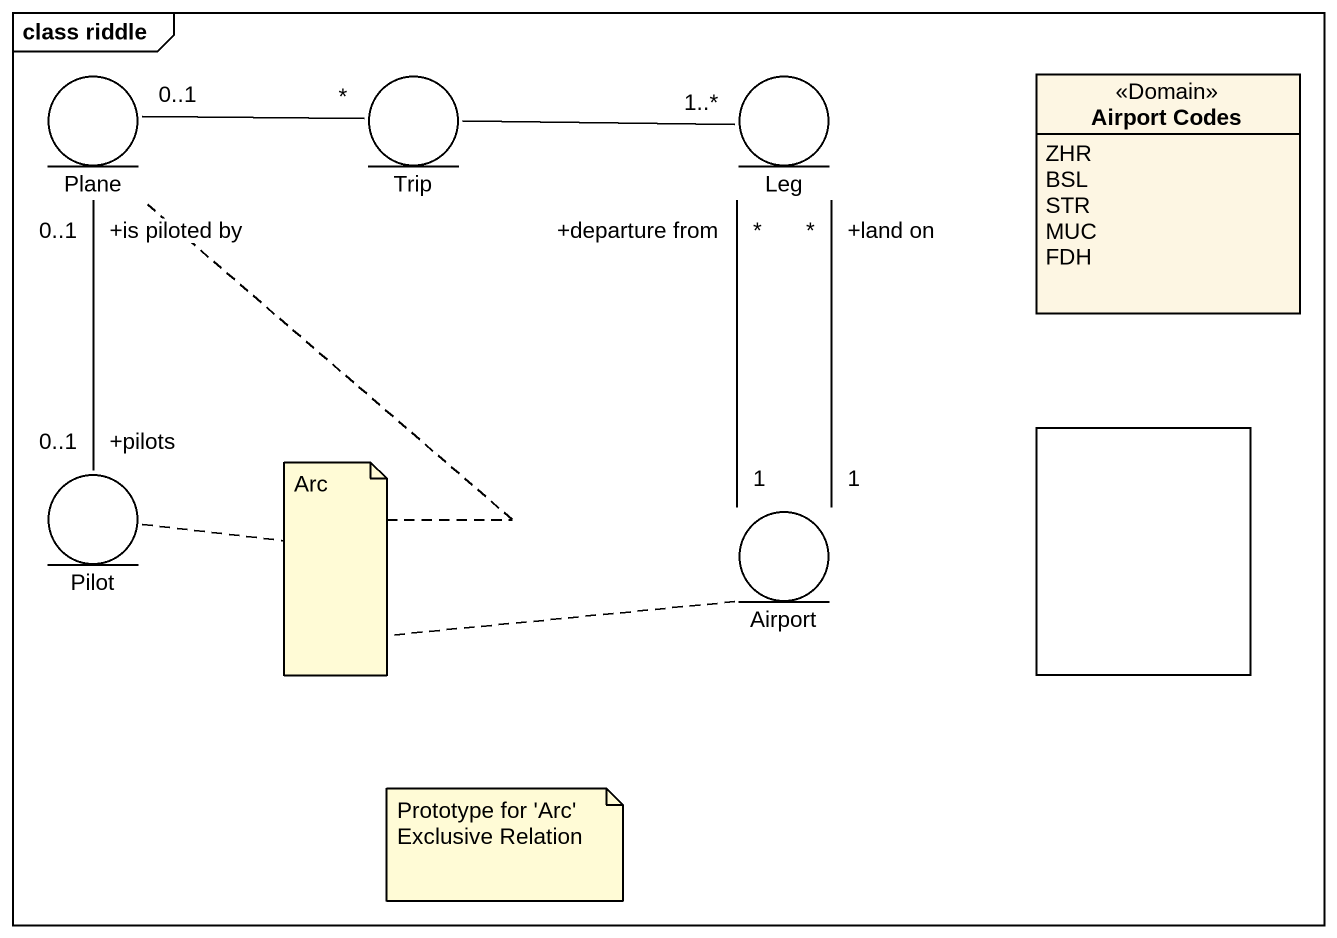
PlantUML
@startuml
mainframe class riddle
allowmixing
hide circle
hide empty members
entity Plane
entity Trip
entity Leg
enum "Airport Codes" as Airport_Codes <<Domain>> {
  ZHR
  BSL
  STR
  MUC
  FDH
}
entity Pilot
rectangle " " as rectangle1
entity Airport
Plane "0..1" -right- "*" Trip
Plane "+is piloted by\n0..1" -- "+pilots\n0..1" Pilot
Trip -right- "1..*" Leg
Leg "+land on\n*" -- "1" Airport
Leg "+departure from\n*" -- "1" Airport
note as N1
  Arc
end note
N1 .. Pilot
N1 .. Plane
N1 .. Airport
note as N2
  Prototype for 'Arc'
  Exclusive Relation
end note
@enduml
